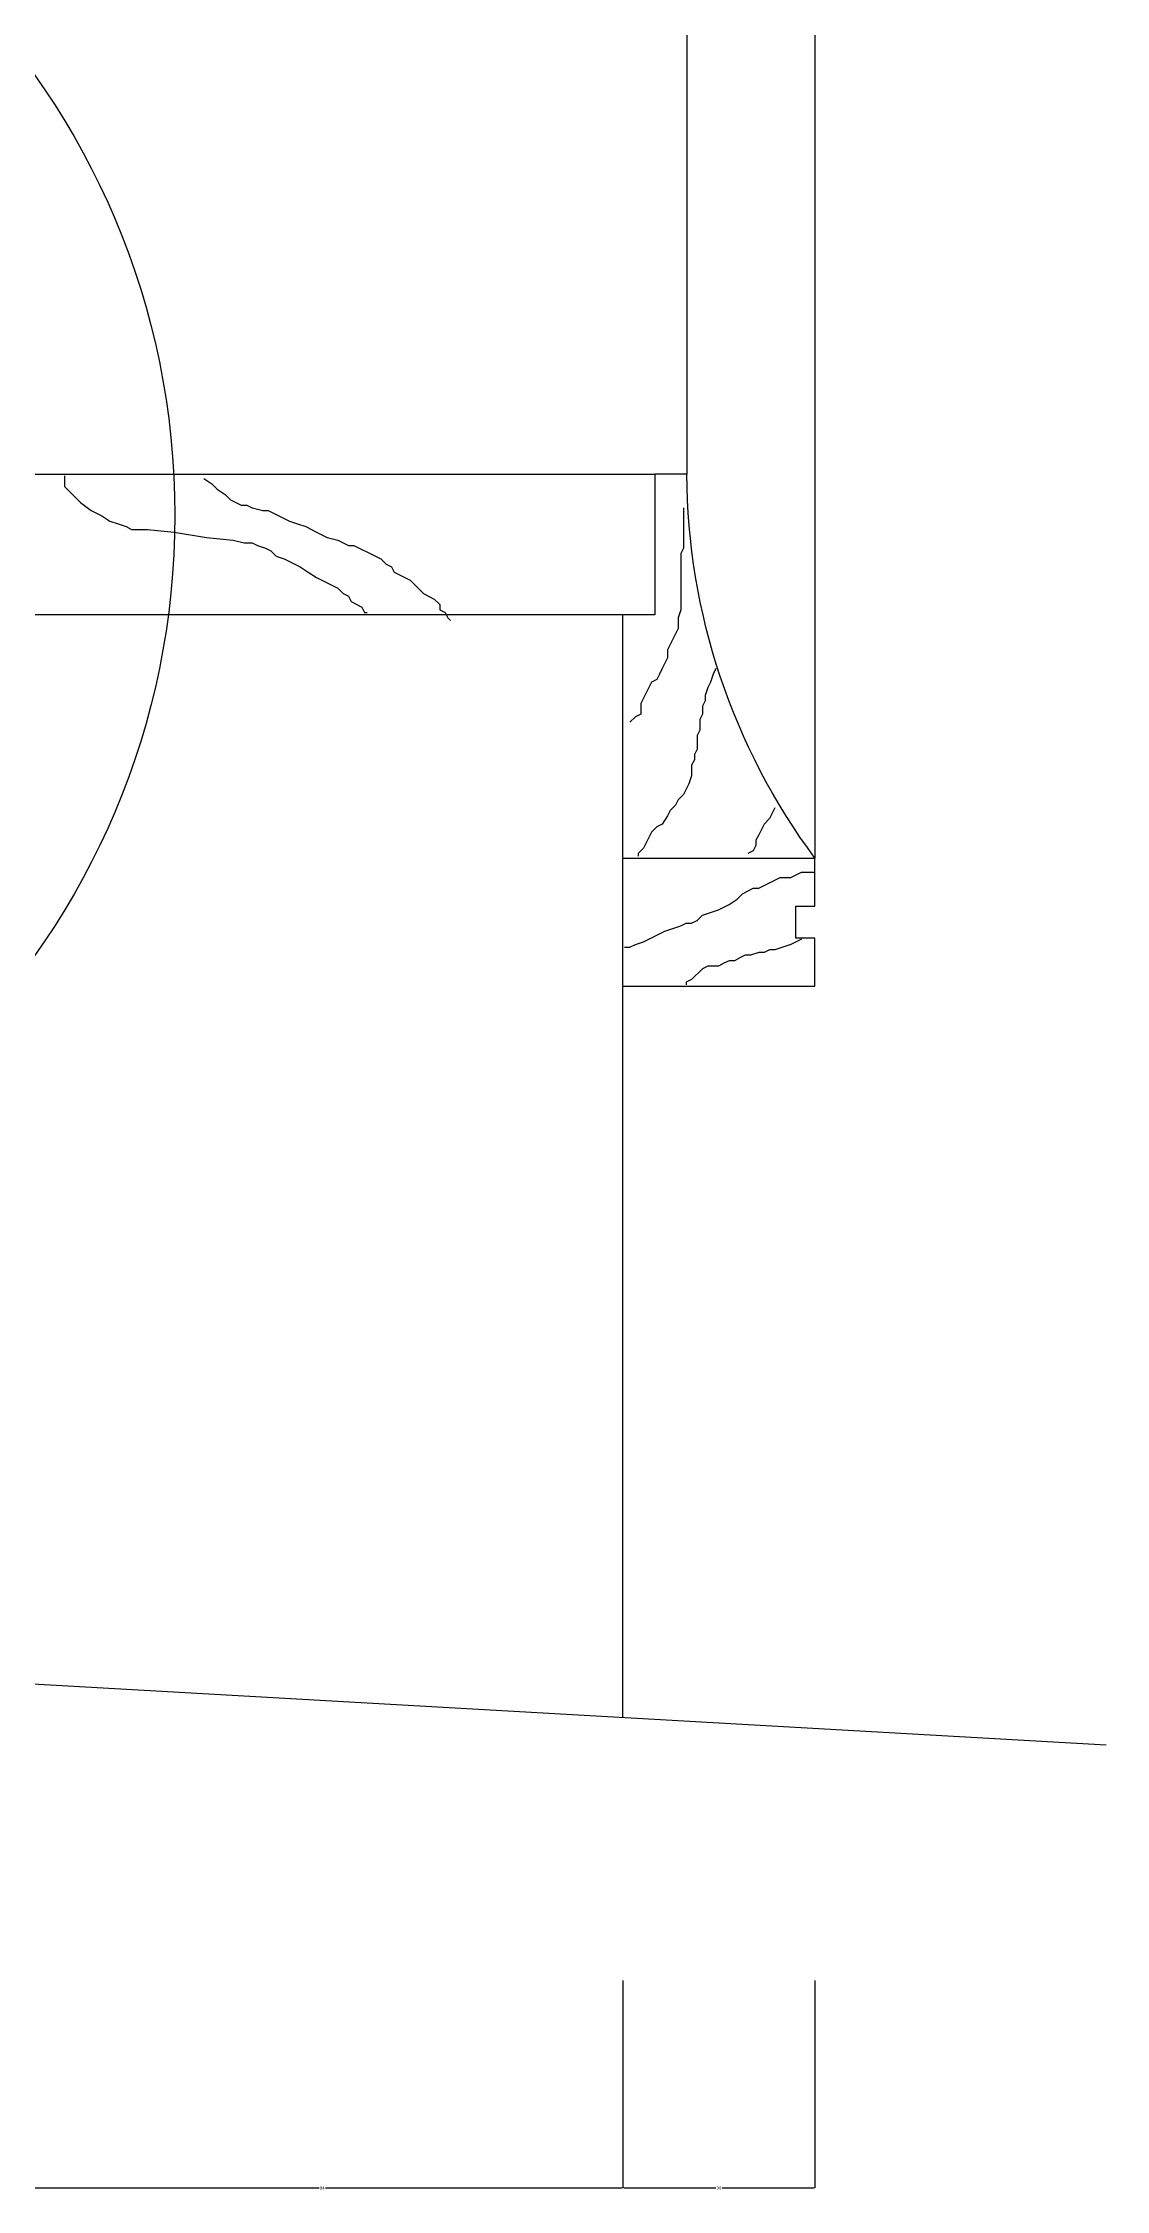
# Model space of a CAD drawing. Header units: metres. Extents: x 4 to 3597, y 195 to 4697.
# Drawn here: x 3162 to 3494, y 605 to 1276 of the extents above; entities that cross this region are included whole.
import ezdxf

# ---------------------------------------------------------------- set-up
doc = ezdxf.new("R2010")
doc.units = ezdxf.units.M
for name, color, linetype in [('2', 2, 'Continuous'), ('4', 4, 'Continuous'), ('BH', 3, 'Continuous'), ('DIM', 3, 'Continuous')]:
    doc.layers.add(name, color=color, linetype=linetype)
doc.dimstyles.get("Standard").update_dxf_attribs({"dimtxt": 2.5, "dimasz": 2.5, "dimexe": 1.25, "dimexo": 0.625, "dimtad": 1, "dimcen": 2.5, "dimazin": 3, "dimtfac": 1, "dimtmove": 0, "dimatfit": 3})

# ---------------------------------------------------------------- blocks, each defined once
blk = doc.blocks.new('*D36')
for p, q in [((3343.46, 670.17), (3343.46, 605.36)), ((3403.46, 670.17), (3403.46, 605.36)), ((3343.71, 605.36), (3372.46, 605.36)), ((3374.46, 605.36), (3403.21, 605.36))]:
    blk.add_line(p, q)
at = {"layer": 'Defpoints'}
for p in [(3343.46, 670.17), (3403.46, 670.17), (3343.46, 605.36)]:
    blk.add_point(p, dxfattribs=at)
at = {"layer": 'DIM', "insert": (3373.46, 605.36), "char_height": 1, "attachment_point": 5}
blk.add_mtext('30', dxfattribs=at)
blk = doc.blocks.new('*D53')
for p, q in [((3155.46, 670.17), (3155.46, 605.36)), ((3343.46, 670.17), (3343.46, 605.36)), ((3155.71, 605.36), (3248.46, 605.36)), ((3250.46, 605.36), (3343.21, 605.36))]:
    blk.add_line(p, q)
at = {"layer": 'Defpoints'}
for p in [(3155.46, 670.17), (3343.46, 670.17), (3155.46, 605.36)]:
    blk.add_point(p, dxfattribs=at)
at = {"layer": 'DIM', "insert": (3249.46, 605.36), "char_height": 1, "attachment_point": 5}
blk.add_mtext('94', dxfattribs=at)

msp = doc.modelspace()

# ---------------------------------------------------------------- hatches: boundary and pattern name
at = {"layer": 'BH'}
h = msp.add_hatch(dxfattribs=at)
h.set_pattern_fill('AR-CONC', scale=20)
h.paths.add_polyline_path([(2863.46, 913.39), (2863.46, 779.73), (3343.46, 752.45), (3343.46, 1096.92), (3201.37, 1096.92, -0.51)])
h.paths.add_polyline_path([(3201.37, 1096.92), (2863.46, 1096.92), (2863.46, 913.39, 0.51)])
h = msp.add_hatch(dxfattribs=at)
h.set_pattern_fill('ANSI31', scale=1000)
h.paths.add_polyline_path([(2863.46, 913.39), (2863.46, 779.73), (3343.46, 752.45), (3343.46, 1096.92), (3201.37, 1096.92, -0.51)])
h.paths.add_polyline_path([(3201.37, 1096.92), (2863.46, 1096.92), (2863.46, 913.39, 0.51)])

# ---------------------------------------------------------------- linework, layer by layer
at = {"layer": '2'}
msp.add_lwpolyline([(3343.46, 752.45), (3343.46, 1096.92), (2863.46, 1096.92), (2863.46, 779.73)], dxfattribs=at)
at = {"layer": '4'}
for p, q in [((3403.46, 4240.92), (3403.46, 1020.92)), ((3363.46, 4120.92), (3363.46, 1140.92)), ((3343.46, 1020.92), (3403.46, 1020.92))]:
    msp.add_line(p, q, dxfattribs=at)
msp.add_lwpolyline([(2853.46, 1120.92), (3049.46, 1140.92), (3353.46, 1140.92)], dxfattribs=at)
msp.add_lwpolyline([(3343.46, 980.92), (3403.46, 980.92), (3403.46, 995.92), (3397.46, 995.92), (3397.46, 1005.92), (3403.46, 1005.92), (3403.46, 1020.92, -0.16), (3363.46, 1140.92), (3353.46, 1140.92), (3353.46, 1096.92), (3343.46, 1096.92)], format="xyb", dxfattribs=at)
at = {"layer": 'BH'}
for p, q in [((3168.89, 1140.42), (3168.89, 1137.07)), ((3168.89, 1137.07), (3170.56, 1135.39)), ((3170.56, 1135.39), (3172.24, 1133.72)), ((3212.45, 1139.58), (3214.96, 1137.9)), ((3214.96, 1137.9), (3216.64, 1136.23)), ((3216.64, 1136.23), (3219.15, 1134.56)), ((3219.15, 1134.56), (3220.83, 1132.88)), ((3172.24, 1133.72), (3173.91, 1132.04)), ((3173.91, 1132.04), (3177.27, 1129.53)), ((3177.27, 1129.53), (3180.62, 1127.86)), ((3180.62, 1127.86), (3183.13, 1126.18)), ((3220.83, 1132.88), (3224.18, 1131.21)), ((3224.18, 1131.21), (3225.85, 1131.21)), ((3225.85, 1131.21), (3227.53, 1130.37)), ((3227.53, 1130.37), (3230.88, 1129.53)), ((3230.88, 1129.53), (3232.56, 1129.53)), ((3232.56, 1129.53), (3234.23, 1128.69)), ((3234.23, 1128.69), (3235.91, 1127.86)), ((3235.91, 1127.86), (3239.26, 1126.18)), ((3362.41, 1130.37), (3362.41, 1117.81)), ((3183.13, 1126.18), (3185.64, 1125.35)), ((3185.64, 1125.35), (3188.16, 1124.51)), ((3188.16, 1124.51), (3189.83, 1123.67)), ((3189.83, 1123.67), (3194.86, 1123.67)), ((3194.86, 1123.67), (3203.24, 1122.83)), ((3203.24, 1122.83), (3213.29, 1121.16)), ((3213.29, 1121.16), (3221.67, 1120.32)), ((3239.26, 1126.18), (3241.77, 1125.35)), ((3241.77, 1125.35), (3244.29, 1124.51)), ((3244.29, 1124.51), (3247.64, 1122.83)), ((3247.64, 1122.83), (3250.99, 1121.16)), ((3250.99, 1121.16), (3254.34, 1120.32)), ((3221.67, 1120.32), (3225.02, 1119.49)), ((3225.02, 1119.49), (3227.53, 1119.49)), ((3227.53, 1119.49), (3229.21, 1118.65)), ((3229.21, 1118.65), (3231.72, 1117.81)), ((3231.72, 1117.81), (3233.39, 1116.97)), ((3233.39, 1116.97), (3235.07, 1115.3)), ((3235.07, 1115.3), (3237.58, 1114.46)), ((3237.58, 1114.46), (3242.61, 1111.95)), ((3254.34, 1120.32), (3257.69, 1118.65)), ((3257.69, 1118.65), (3259.37, 1118.65)), ((3259.37, 1118.65), (3266.07, 1115.3)), ((3266.07, 1115.3), (3267.74, 1114.46)), ((3267.74, 1114.46), (3269.42, 1112.79)), ((3362.41, 1117.81), (3361.57, 1116.14)), ((3361.57, 1116.14), (3361.57, 1098.56)), ((3242.61, 1111.95), (3245.12, 1110.28)), ((3245.12, 1110.28), (3247.64, 1108.6)), ((3247.64, 1108.6), (3249.31, 1107.76)), ((3249.31, 1107.76), (3254.34, 1105.25)), ((3269.42, 1112.79), (3271.09, 1111.95)), ((3271.09, 1111.95), (3271.93, 1110.28)), ((3271.93, 1110.28), (3275.28, 1108.6)), ((3275.28, 1108.6), (3276.96, 1107.76)), ((3276.96, 1107.76), (3279.47, 1105.25)), ((3254.34, 1105.25), (3256.01, 1103.58)), ((3256.01, 1103.58), (3257.69, 1102.74)), ((3257.69, 1102.74), (3258.53, 1101.07)), ((3258.53, 1101.07), (3261.88, 1099.39)), ((3279.47, 1105.25), (3281.15, 1103.58)), ((3281.15, 1103.58), (3284.5, 1101.9)), ((3284.5, 1101.9), (3286.17, 1100.23)), ((3261.88, 1099.39), (3262.72, 1097.72)), ((3262.72, 1097.72), (3263.55, 1097.72)), ((3286.17, 1100.23), (3286.17, 1098.56)), ((3286.17, 1098.56), (3287.85, 1097.72)), ((3287.85, 1097.72), (3288.69, 1096.04)), ((3288.69, 1096.04), (3289.52, 1095.21)), ((3361.57, 1098.56), (3360.73, 1096.04)), ((3360.73, 1096.04), (3360.73, 1092.7)), ((3358.22, 1087.67), (3357.38, 1086)), ((3359.06, 1089.35), (3358.22, 1087.67)), ((3359.9, 1091.02), (3359.06, 1089.35)), ((3360.73, 1092.7), (3359.9, 1091.02)), ((3356.54, 1081.81), (3355.71, 1080.14)), ((3357.38, 1083.49), (3356.54, 1081.81)), ((3357.38, 1086), (3357.38, 1083.49)), ((3351.52, 1074.28), (3350.68, 1072.6)), ((3352.36, 1075.95), (3351.52, 1074.28)), ((3354.03, 1076.79), (3352.36, 1075.95)), ((3354.87, 1078.46), (3354.03, 1076.79)), ((3355.71, 1080.14), (3354.87, 1078.46)), ((3369.95, 1074.28), (3369.11, 1071.77)), ((3370.79, 1075.95), (3369.95, 1074.28)), ((3371.62, 1078.46), (3370.79, 1075.95)), ((3372.46, 1080.14), (3371.62, 1078.46)), ((3349.84, 1070.93), (3349, 1069.25)), ((3349, 1069.25), (3349, 1065.91)), ((3350.68, 1072.6), (3349.84, 1070.93)), ((3369.11, 1070.09), (3368.27, 1068.42)), ((3368.27, 1068.42), (3368.27, 1065.91)), ((3369.11, 1071.77), (3369.11, 1070.09)), ((3347.33, 1065.07), (3345.65, 1063.39)), ((3349, 1065.91), (3347.33, 1065.07)), ((3367.44, 1060.88), (3366.6, 1059.21)), ((3368.27, 1065.91), (3367.44, 1064.23)), ((3367.44, 1064.23), (3367.44, 1060.88)), ((3366.6, 1055.02), (3365.76, 1053.35)), ((3366.6, 1059.21), (3366.6, 1055.02)), ((3365.76, 1051.67), (3364.92, 1050)), ((3364.92, 1050), (3364.92, 1046.65)), ((3365.76, 1053.35), (3365.76, 1051.67)), ((3362.41, 1040.79), (3360.73, 1039.12)), ((3363.25, 1042.46), (3362.41, 1040.79)), ((3364.08, 1044.14), (3363.25, 1042.46)), ((3364.92, 1046.65), (3364.08, 1044.14)), ((3357.38, 1034.09), (3355.71, 1031.58)), ((3358.22, 1035.77), (3357.38, 1034.09)), ((3359.9, 1037.44), (3358.22, 1035.77)), ((3360.73, 1039.12), (3359.9, 1037.44)), ((3390.05, 1034.93), (3389.22, 1033.26)), ((3390.89, 1036.6), (3390.05, 1034.93)), ((3351.52, 1027.39), (3350.68, 1025.72)), ((3352.36, 1029.07), (3351.52, 1027.39)), ((3354.03, 1030.74), (3352.36, 1029.07)), ((3355.71, 1031.58), (3354.03, 1030.74)), ((3385.87, 1028.23), (3385.03, 1026.56)), ((3386.7, 1029.91), (3385.87, 1028.23)), ((3387.54, 1031.58), (3386.7, 1029.91)), ((3389.22, 1033.26), (3387.54, 1031.58)), ((3349.84, 1024.05), (3348.17, 1022.37)), ((3348.17, 1022.37), (3348.17, 1021.53)), ((3350.68, 1025.72), (3349.84, 1024.05)), ((3384.19, 1023.21), (3382.51, 1022.37)), ((3385.03, 1024.88), (3384.19, 1023.21)), ((3385.03, 1026.56), (3385.03, 1024.88)), ((3385.87, 1011.49), (3390.89, 1014)), ((3390.89, 1014), (3392.57, 1014.84)), ((3392.57, 1014.84), (3395.92, 1014.84)), ((3395.92, 1014.84), (3399.27, 1016.51)), ((3399.27, 1016.51), (3403.46, 1016.51)), ((3373.3, 1004.79), (3376.65, 1006.46)), ((3376.65, 1006.46), (3379.16, 1008.14)), ((3379.16, 1008.14), (3380.84, 1009.81)), ((3380.84, 1009.81), (3384.19, 1011.49)), ((3384.19, 1011.49), (3385.87, 1011.49)), ((3359.06, 998.93), (3361.57, 999.77)), ((3361.57, 999.77), (3363.25, 1000.6)), ((3363.25, 1000.6), (3364.92, 1000.6)), ((3364.92, 1000.6), (3366.6, 1001.44)), ((3366.6, 1001.44), (3368.27, 1003.12)), ((3368.27, 1003.12), (3370.79, 1003.95)), ((3370.79, 1003.95), (3373.3, 1004.79)), ((3343.98, 993.07), (3345.65, 993.07)), ((3345.65, 993.07), (3347.33, 993.91)), ((3347.33, 993.91), (3349.84, 994.74)), ((3349.84, 994.74), (3356.54, 998.09)), ((3356.54, 998.09), (3359.06, 998.93)), ((3393.41, 993.07), (3390.89, 992.23)), ((3395.92, 993.91), (3393.41, 993.07)), ((3397.59, 994.74), (3395.92, 993.91)), ((3399.27, 995.58), (3397.59, 994.74)), ((3368.27, 986.37), (3364.92, 983.02)), ((3369.95, 987.21), (3368.27, 986.37)), ((3373.3, 987.21), (3369.95, 987.21)), ((3374.97, 988.05), (3373.3, 987.21)), ((3376.65, 988.88), (3374.97, 988.05)), ((3378.33, 988.88), (3376.65, 988.88)), ((3380, 989.72), (3378.33, 988.88)), ((3381.68, 990.56), (3380, 989.72)), ((3383.35, 990.56), (3381.68, 990.56)), ((3385.87, 991.4), (3383.35, 990.56)), ((3387.54, 991.4), (3385.87, 991.4)), ((3389.22, 992.23), (3387.54, 991.4)), ((3390.89, 992.23), (3389.22, 992.23)), ((3364.92, 983.02), (3363.25, 982.19)), ((3363.25, 982.19), (3363.25, 981.35))]:
    msp.add_line(p, q, dxfattribs=at)
at = {"layer": 'DIM'}
msp.add_line((2709.83, 788.46), (3494.44, 743.87), dxfattribs=at)
msp.add_circle((2965.66, 1128.05), 237.75, dxfattribs=at)

# ---------------------------------------------------------------- dimensions: what is measured, and where the dimension line sits
for base, p1, p2, text, picture, middle in [((3155.46, 605.36), (3155.46, 670.17), (3343.46, 670.17), '94', '*D53', (3249.46, 605.36)), ((3343.46, 605.36), (3343.46, 670.17), (3403.46, 670.17), '30', '*D36', (3373.46, 605.36))]:
    dim = msp.add_linear_dim(base=base, p1=p1, p2=p2, text=text, dimstyle='Standard', dxfattribs=at)
    dim.commit()
    dim.dimension.update_dxf_attribs({"geometry": picture, "text_midpoint": middle})

doc.saveas('drawing.dxf')
